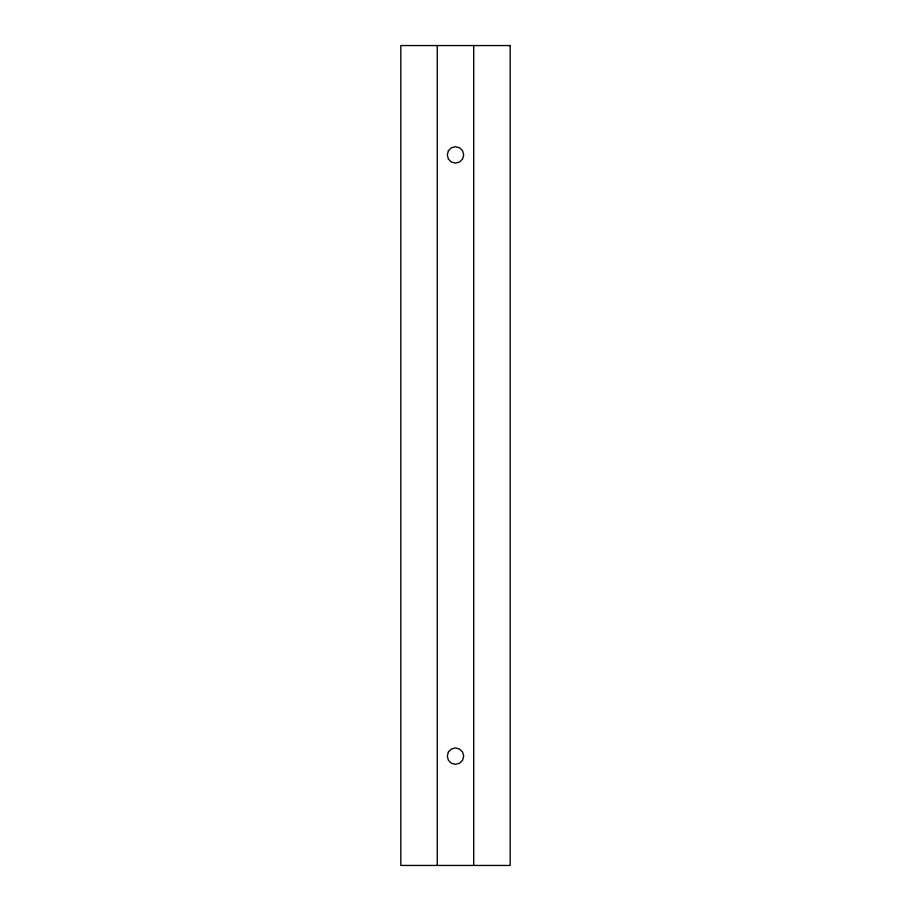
<?xml version="1.0" encoding="UTF-8"?>
<svg xmlns="http://www.w3.org/2000/svg" width="911" height="911" viewBox="0 0 911 911"><rect width="100%" height="100%" fill="white"/><g stroke="black" fill="none" stroke-linecap="round" stroke-linejoin="round"><path stroke-width="1.37" d="M473.697 45.55L473.697 865.45M437.257 45.55L437.257 865.45M448.36 150.805L447.312 154.893L448.36 159.038L451.366 161.987L455.454 163.126L459.543 161.987L462.594 159.038L463.688 154.893L462.594 150.805L459.543 147.753L455.454 146.705L451.366 147.753L448.36 150.805M448.36 752.053L447.312 756.153L448.36 760.241L451.366 763.247L455.454 764.34L459.543 763.247L462.594 760.241L463.688 756.153L462.594 752.053L459.543 749.058L455.454 747.92L451.366 749.058L448.36 752.053M510.171 45.55L400.829 45.55L400.829 865.45L510.171 865.45L510.171 45.55"/></g></svg>
